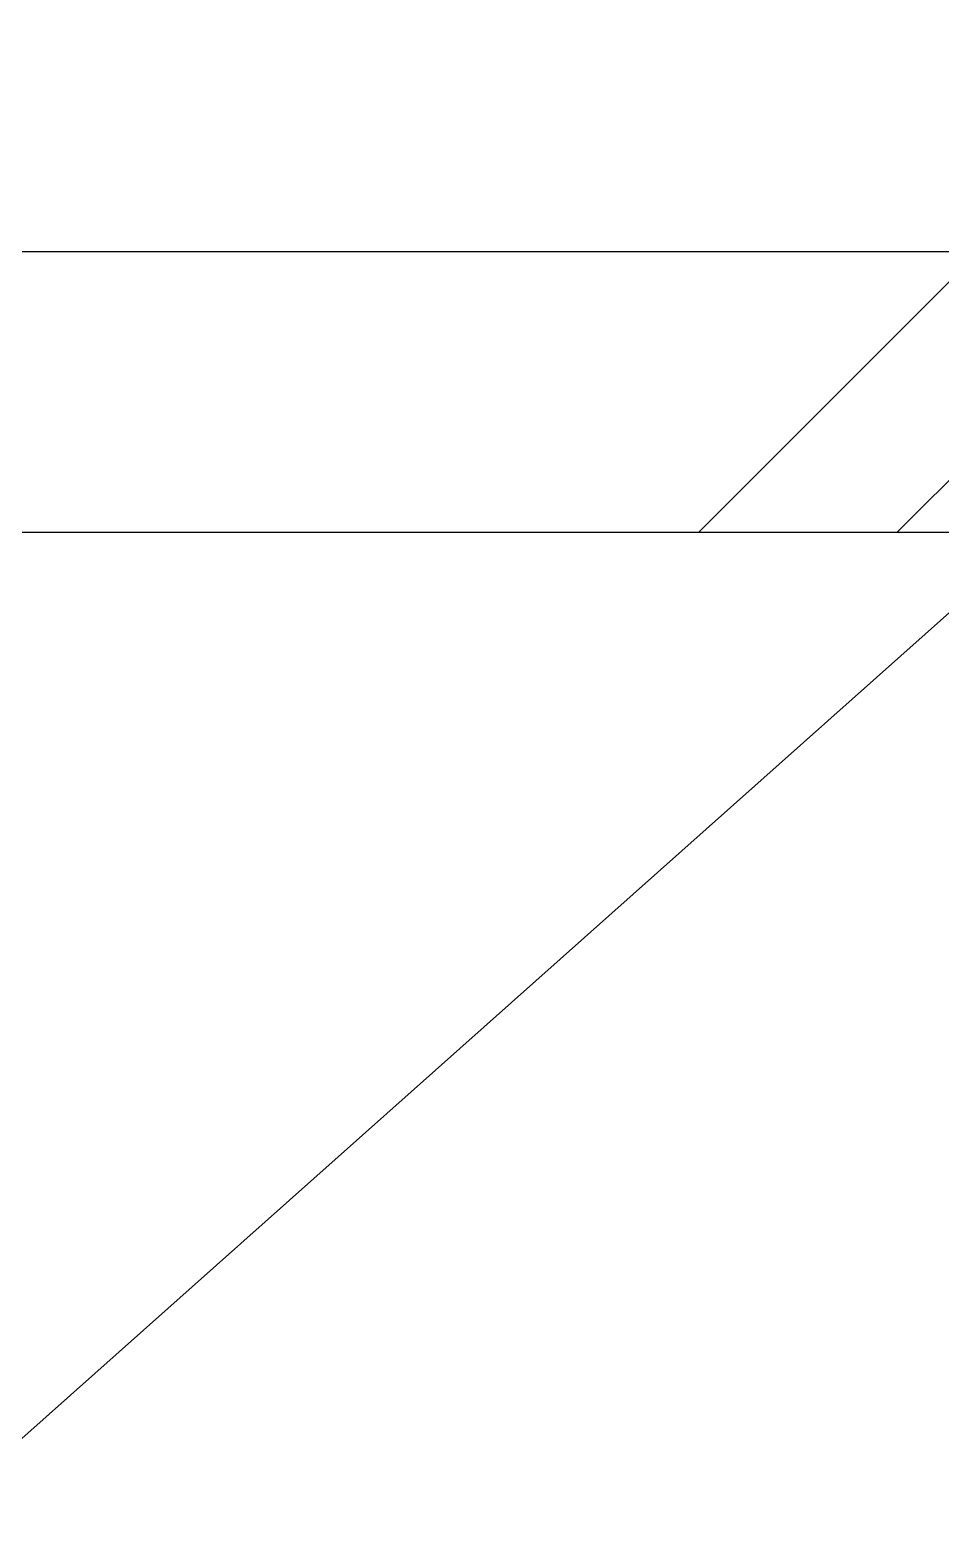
# Model space of a CAD drawing. Header units: inches. Extents: x -2661 to 42767, y -1222 to 9099.
# Drawn here: x -246.801 to -245.787, y 3382.64 to 3384.311 of the extents above; entities that cross this region are included whole.
import ezdxf

# ---------------------------------------------------------------- set-up
doc = ezdxf.new("R2010")
doc.units = ezdxf.units.IN
doc.header["$LTSCALE"] = 12
doc.header["$MEASUREMENT"] = 0
doc.layers.get('0').update_dxf_attribs({"linetype": 'CONTINUOUS'})
doc.layers.add('S-WOOD', color=3, linetype='CONTINUOUS')

# ---------------------------------------------------------------- blocks, each defined once
blk = doc.blocks.new('*U511')
at = {"color": 0}
blk.add_line((0, 11.875), (13.3437, 0), dxfattribs=at)
blk.add_lwpolyline([(0, 11.875), (0, 0), (13.3437, 0), (13.3437, 11.875)], close=True)

msp = doc.modelspace()

# ---------------------------------------------------------------- hatches: boundary and pattern name
at = {"layer": 'S-WOOD'}
h = msp.add_hatch(dxfattribs=at)
h.set_pattern_fill('PLAST', color=1, scale=5, angle=45, style=0)
h.set_pattern_definition([(45, (-245.6144, 3383.7527), (-0.883883, 0.883883), []), (45, (-245.7249, 3383.8632), (-0.883883, 0.883883), []), (45, (-245.8354, 3383.9736), (-0.883883, 0.883883), [])])
h.paths.add_polyline_path([(-283.23728, 3383.75268), (-240.42689, 3383.75268), (-240.42689, 3384.37768), (-283.61476, 3384.37768)])

# ---------------------------------------------------------------- linework, layer by layer
at = {"layer": 'S-WOOD', "color": 1}
msp.add_line((-283.42689, 3384.06518), (-240.42689, 3384.06518), dxfattribs=at)
at = {"layer": 'S-WOOD'}
msp.add_lwpolyline([(-283.23728, 3383.75268), (-240.42689, 3383.75268), (-240.42689, 3384.37768), (-283.61476, 3384.37768)], close=True, dxfattribs=at)

# ---------------------------------------------------------------- block references
at = {"layer": 'S-WOOD', "color": 2, "xscale": -1, "rotation": 180}
msp.add_blockref('*U511', (-259.02064, 3383.75268), dxfattribs=at)

doc.saveas('drawing.dxf')
